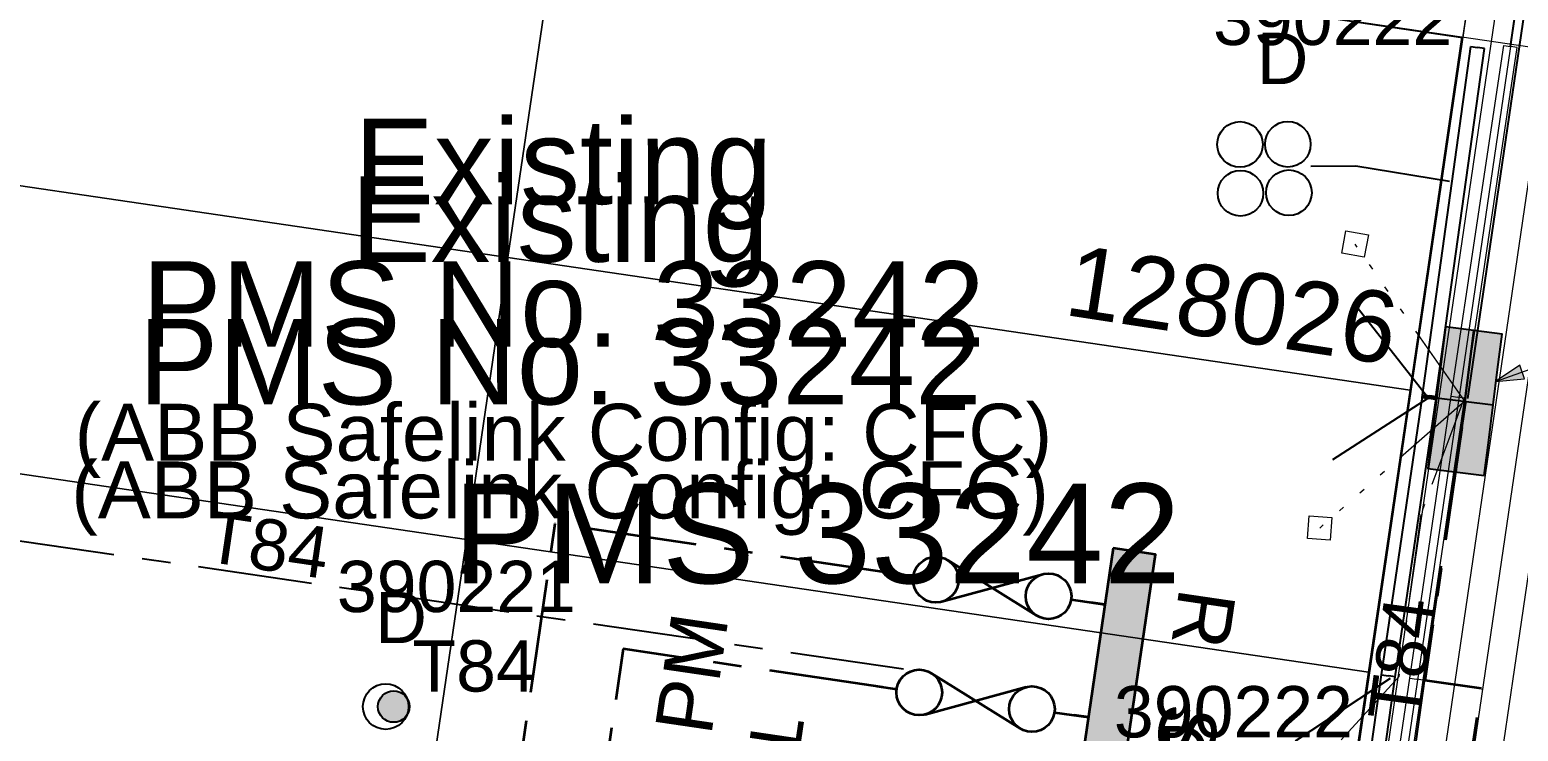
# Model space of a CAD drawing. Header units: metres. Extents: x 302924 to 304532, y 6268290 to 6269135.
# Drawn here: x 303945.7 to 303997.9, y 6268613.6 to 6268638.2 of the extents above; entities that cross this region are included whole.
import ezdxf
from ezdxf.enums import TextEntityAlignment as Align

# ---------------------------------------------------------------- set-up
doc = ezdxf.new("R2010")
doc.units = ezdxf.units.M
for name, pattern in [('Cable Exist UG', [7, 4, -1, 1, -1]), ('IE Trench LV', [6, 4, -2]), ('PHANTOMX2', [6.6, 3, -0.75, 0.2, -0.75, 0.2, -0.75, 0.2, -0.75])]:
    doc.linetypes.add(name, pattern=pattern)
doc.layers.get('0').update_dxf_attribs({"color": 6})
for name, color, linetype, lineweight in [('_User Miscellaneous1', 30, 'Continuous', 13), ('_User Miscellaneous3', 51, 'Continuous', 13), ('_User Miscellaneous5', 121, 'Continuous', 13), ('_User_HV_Exist', 1, 'Continuous', 35), ('_User_LV_Exist', 5, 'Continuous', 35), ('Cadastre Developer_SP_NEW', 92, 'Continuous', 15), ('Cadastre Roads_SP_EXT', 218, 'Continuous', 15), ('Mains_LV_EXT', 163, 'Continuous', 25), ('Services_SP_EXT', 42, 'PHANTOMX2', 20)]:
    doc.layers.add(name, color=color, linetype=linetype, lineweight=lineweight)
doc.layers.add('_User Miscellaneous10', color=252, linetype='Continuous', lineweight=13, plot=False, transparency=0.75)
doc.layers.add('_User Miscellaneous8', color=181, linetype='Continuous', lineweight=13, transparency=0.5)
for name, color, linetype in [('Duct_SP_EXT', 30, 'Continuous'), ('Mains_LV_New_T84', 2, 'Cable x'), ('Notes_HV_MISC', 1, 'Continuous'), ('SupportsUG_SP_LV_EXT', 7, 'Continuous'), ('Trench_SP_EXT', 7, 'Continuous'), ('Trench_SP_NEW', 2, 'Continuous')]:
    doc.layers.add(name, color=color, linetype=linetype)
doc.styles.add('ARIAL', font='arial.ttf', dxfattribs={"height": 2})
doc.styles.add('iecARIAL', font='arial.ttf', dxfattribs={"height": 2})
doc.styles.add('ieISOCP', font='arial.ttf', dxfattribs={"height": 1.5})
doc.styles.get("Standard").update_dxf_attribs({"font": 'arial.ttf'})
doc.linetypes.add('Cable x', pattern='A,4.5,-0.01,["X",Standard,S=1.25,R=0,X=0,Y=-0.65],-1.2', length=5.71)

# ---------------------------------------------------------------- blocks, each defined once
blk = doc.blocks.new('PILLAR_EXT')
blk.add_hatch(color=256).paths.add_polyline_path([(-2.5, 1), (-2.5, -1), (2.5, -1), (2.5, 1)])
for p, q in [((0, 1), (0, -1)), ((-2.5, 0), (2.5, 0))]:
    blk.add_line(p, q)
at = {"ltscale": 10}
blk.add_line((2.5, 0), (-2.5, 0), dxfattribs=at)
blk.add_lwpolyline([(-2.5, -1), (-1.25, -1), (1.25, -1), (2.5, -1), (2.5, 1), (-2.5, 1)], close=True)
at = {"width": 0.9, "flags": 8}
blk.add_attdef('ASSET_NUM', text='', height=2, rotation=90, dxfattribs=at).set_placement((-2, 4), align=Align.MIDDLE_LEFT)
for tag, p, flags in [('OWNED_BY', (0, -0.2), 9), ('STATE', (0, -0.4), 9), ('SUPPORT_TYPE', (0, -0.6), 9), ('USAGE', (0, -0.8), 9), ('LEGEND', (0, -1), 9), ('LOCATION', (0, -1.2), 9), ('NOTES', (0, -1.4), 9), ('PARENT', (0, -1.6), 9), ('STREETNAME', (0, -1.8), 9), ('SUBURB', (0, -2), 1)]:
    blk.add_attdef(tag, p, '', height=0.2, dxfattribs=dict(flags=flags))
blk = doc.blocks.new('DUCT_EXT')
blk.add_circle((0, 0.8), 0.8)
at = {"flags": 1}
blk.add_attdef('Z', (0, 0), '', height=0.2, dxfattribs=at)
at = {"flags": 9}
for tag, p in [('DUCT_CODE', (0, 0)), ('XSECT_TYPE', (0, -0.2)), ('STATE', (0, -0.6)), ('FB_REFERENCE', (0, -0.4)), ('NOTES', (0, -0.8))]:
    blk.add_attdef(tag, text='', height=0.2, dxfattribs=at).set_placement(p, align=Align.MIDDLE_LEFT)
blk = doc.blocks.new('CCP_EXT')
at = {"flags": 9}
for tag, p in [('OWNED_BY', (0, -1)), ('USAGE', (0, -1.2)), ('LEGEND', (0, -1.4)), ('LIFE_SUPPORT', (0, -1.6)), ('STATE', (0, -1.8)), ('NOTES', (0, -2))]:
    blk.add_attdef(tag, text='', height=0.2, dxfattribs=at).set_placement(p, align=Align.MIDDLE_LEFT)
at = {"transparency": 33554687}
blk.add_wipeout([(0, 0.566), (0.566, 0), (0, -0.566), (-0.566, 0)], dxfattribs=at)
blk.add_lwpolyline([(-0.566, 0), (0, 0.566), (0.566, 0), (0, -0.566), (-0.566, 0)])
at = {"flags": 1}
blk.add_attdef('Z', (0, 0), '', height=0.2, dxfattribs=at)
at = {"flags": 9}
for tag, p in [('CCP_TYPE', (0, 0)), ('OPERATING_VOLTAGE', (0, -0.6)), ('CONSTRUCTED_VOLTAGE', (0, -0.2)), ('NO_PHASES', (0, -0.4)), ('ORIENTATION', (0, -0.8))]:
    blk.add_attdef(tag, text='', height=0.2, dxfattribs=at).set_placement(p, align=Align.MIDDLE_LEFT)
blk = doc.blocks.new('CABLE_LARGE_EXT')
h = blk.add_hatch(color=256)
edge = h.paths.add_edge_path()
edge.add_arc((0, 0.55), 0.55, 0, 360)
blk.add_circle((0, 0.55), 0.55)
at = {"flags": 1}
blk.add_attdef('Z', (0, 0), '', height=0.2, dxfattribs=at)
at = {"flags": 9}
for tag, p in [('COND_CODE', (0, 0)), ('XSECT_SIZE', (0, -0.6)), ('STATE', (0, -0.4)), ('FB_REFERENCE', (0, -0.2)), ('NOTES', (0, -0.8))]:
    blk.add_attdef(tag, text='', height=0.2, dxfattribs=at).set_placement(p, align=Align.MIDDLE_LEFT)
blk = doc.blocks.new('*U408')
h = blk.add_hatch(color=256)
h.dxf.hatch_style = 1
h.paths.add_polyline_path([(-2.74, -1.247), (-2.909, -0.776), (-3.766, -1.349)])
blk.add_line((-3.766, -1.349), (-1.648, -0.59))
at = {"flags": 128}
blk.add_lwpolyline([(-2.74, -1.247), (-2.909, -0.776), (-3.766, -1.349), (-2.74, -1.247)], dxfattribs=at)
blk.add_circle((0, 0), 1.7)
at = {"width": 0.9}
blk.add_attdef('CODE', text='', height=1.8, dxfattribs=at).set_placement((0, 0), align=Align.MIDDLE_CENTER)
at = {"flags": 1}
blk.add_attdef('Z', (0, 0), '', height=0.2, dxfattribs=at)
blk = doc.blocks.new('*U519')
at = {"layer": '_User_LV_Exist'}
blk.add_line((7.5, 0), (6.8, 0), dxfattribs=at)
at = {"layer": '_User_LV_Exist', "flags": 128}
for points in [[(5.68, -0.733), (2.317, 0.735)], [(5.68, 0.733), (2.317, -0.735)]]:
    blk.add_lwpolyline(points, dxfattribs=at)
at = {"layer": '_User_LV_Exist'}
blk.add_lwpolyline([(1.2, 0), (0, 0)], dxfattribs=at)
for centre in [(2, 0), (6, 0)]:
    blk.add_circle(centre, 0.8, dxfattribs=at)
blk = doc.blocks.new('*U367')
at = {"layer": '_User_LV_Exist'}
for p, q in [((2.775, 0.1), (5.225, 0.1)), ((2.8, 0.05), (5.2, 0.05)), ((2.8, 0), (5.2, 0)), ((7.5, 0), (6.8, 0)), ((7.5, 0), (9.5, 0)), ((8.5, 0.5), (9.5, 0)), ((9.5, 0), (8.5, -0.5)), ((2.775, -0.1), (5.225, -0.1)), ((2.8, -0.05), (5.2, -0.05))]:
    blk.add_line(p, q, dxfattribs=at)
blk.add_lwpolyline([(1.2, 0), (0, 0)], dxfattribs=at)
for centre in [(2, 0), (6, 0)]:
    blk.add_circle(centre, 0.8, dxfattribs=at)
at = {"layer": '_User_LV_Exist', "insert": (10.75, 0), "char_height": 1.8, "attachment_point": 5, "rotation": 90}
blk.add_mtext('TRF', dxfattribs=at)
blk = doc.blocks.new('*U518')
at = {"layer": '_User_LV_Exist', "transparency": 33554687}
h = blk.add_hatch(color=256, dxfattribs=at)
h.dxf.hatch_style = 1
h.paths.add_polyline_path([(-20, 0), (-20, -1.5), (0, -1.5), (0, 0)])
for p, q in [((-18, 0), (-18, 0.5)), ((-14, 0), (-14, 0.5)), ((-10, 0), (-10, 0.5)), ((-6, 0), (-6, 0.5)), ((-2, 0), (-2, 0.5))]:
    blk.add_line(p, q, dxfattribs=at)
blk.add_lwpolyline([(0, 0), (-20, 0), (-20, -1.5), (0, -1.5)], close=True, dxfattribs=at)
at = {"layer": '_User_LV_Exist', "transparency": 33554687, "rotation": 90}
for name, p in [('*U367', (-10, 0)), ('*U519', (-18, 0)), ('*U519', (-14, 0)), ('*U519', (-6, 0)), ('*U519', (-2, 0))]:
    blk.add_blockref(name, p, dxfattribs=at)
at = {"layer": '_User_LV_Exist', "transparency": 33554687, "char_height": 2, "attachment_point": 5, "rotation": 180, "style": 'ARIAL'}
for s, insert in [('V', (-18, -3.5)), ('U', (-14, -3.5)), ('T', (-10, -3.5)), ('S', (-6, -3.5)), ('R', (-2, -3.5))]:
    blk.add_mtext(s, dxfattribs=dict(at, insert=insert))

msp = doc.modelspace()

# ---------------------------------------------------------------- linework, layer by layer
at = {"layer": '_User Miscellaneous1', "transparency": 33554687}
for p, q in [((303995.5859, 6268625.3081), (303997.4297, 6268637.6119)), ((303996.0606, 6268625.237), (303997.9044, 6268637.5408)), ((303997.4297, 6268637.6119), (303997.667, 6268637.5763)), ((303997.9044, 6268637.5408), (303997.667, 6268637.5763)), ((303994.1323, 6268615.4166), (303995.5858, 6268625.3075)), ((303994.6072, 6268615.3468), (303996.0607, 6268625.2377)), ((303995.5858, 6268625.3075), (303995.5858, 6268625.3075)), ((303995.5858, 6268625.3075), (303995.8232, 6268625.2726)), ((303995.5858, 6268625.3075), (303995.8232, 6268625.2726)), ((303995.5859, 6268625.3081), (303995.8232, 6268625.2726)), ((303996.0607, 6268625.2377), (303995.8232, 6268625.2726)), ((303996.0607, 6268625.2377), (303995.8232, 6268625.2726)), ((303996.0606, 6268625.237), (303995.8232, 6268625.2726)), ((303996.0607, 6268625.2377), (303996.0607, 6268625.2377)), ((303992.0325, 6268601.1261), (303994.1323, 6268615.4166)), ((303992.5074, 6268601.0564), (303994.6072, 6268615.3468)), ((303994.1323, 6268615.4166), (303994.1323, 6268615.4166)), ((303994.1323, 6268615.4166), (303994.3698, 6268615.3817)), ((303994.1323, 6268615.4166), (303994.3698, 6268615.3817)), ((303994.6072, 6268615.3468), (303994.3698, 6268615.3817)), ((303994.6072, 6268615.3468), (303994.3698, 6268615.3817)), ((303994.6072, 6268615.3468), (303994.6072, 6268615.3468))]:
    msp.add_line(p, q, dxfattribs=at)
at = {"layer": '_User Miscellaneous5', "linetype": 'Continuous', "transparency": 33554597}
for points in [[(303964.2981, 6268642.553), (303932.6351, 6268647.2049), (303930.8166, 6268634.8274), (303962.4796, 6268630.1755), (303964.2981, 6268642.553)], [(303995.9603, 6268637.901), (303964.2981, 6268642.553), (303962.4796, 6268630.1755), (303994.1417, 6268625.5225), (303995.9603, 6268637.901)], [(303962.4796, 6268630.1755), (303930.8166, 6268634.8274), (303929.3636, 6268624.9327), (303961.0257, 6268620.2808), (303962.4796, 6268630.1755)], [(303994.1417, 6268625.5225), (303962.4796, 6268630.1755), (303961.0257, 6268620.2808), (303992.6879, 6268615.6289), (303994.1417, 6268625.5225)], [(303961.0257, 6268620.2808), (303929.3636, 6268624.9327), (303927.3275, 6268611.0808), (303958.9905, 6268606.429), (303961.0257, 6268620.2808)], [(303992.6879, 6268615.6289), (303961.0257, 6268620.2808), (303958.9905, 6268606.429), (303990.6526, 6268601.7759), (303992.6879, 6268615.6289)]]:
    msp.add_lwpolyline(points, close=True, dxfattribs=at)
at = {"layer": '_User_LV_Exist', "color": 3, "linetype": 'Cable Exist UG', "transparency": 33554687, "flags": 128}
for points in [[(303995.6176, 6268608.107), (303996.6453, 6268615.0473), (303994.6664, 6268615.3365), (303994.6664, 6268615.3365), (303994.6664, 6268615.3365), (303996.1085, 6268625.1405)], [(303976.0137, 6268619.0884), (303964.127, 6268620.8352), (303962.0617, 6268606.5844), (303931.351, 6268611.0066), (303928.4083, 6268617.7572), (303926.274, 6268618.1449), (303926.0793, 6268616.7183)], [(303975.6299, 6268615.1018), (303966.5277, 6268616.4394), (303963.7652, 6268597.6414), (303991.4727, 6268593.5695), (303991.4727, 6268593.5695), (303991.5216, 6268593.0029)]]:
    msp.add_lwpolyline(points, dxfattribs=at)
at = {"layer": 'Cadastre Developer_SP_NEW', "transparency": 33554687}
msp.add_lwpolyline([(303997.4817, 6268647.8107), (303965.7915, 6268652.4523), (303964.2981, 6268642.553), (303964.2981, 6268642.553), (303995.9935, 6268637.8798)], close=True, dxfattribs=at)
at = {"layer": 'Duct_SP_EXT'}
for p, q in [((303994.562, 6268625.2599), (303996.2745, 6268637.5802)), ((303995.0375, 6268625.1939), (303996.7499, 6268637.5141)), ((303996.2745, 6268637.5802), (303996.5122, 6268637.5472)), ((303996.7499, 6268637.5141), (303996.5122, 6268637.5472)), ((303993.1426, 6268615.5277), (303994.5843, 6268625.2921)), ((303993.6177, 6268615.4593), (303995.0594, 6268625.2237)), ((303994.562, 6268625.2599), (303994.7997, 6268625.2269)), ((303994.5843, 6268625.2921), (303994.5928, 6268625.3525)), ((303994.5843, 6268625.2921), (303994.8219, 6268625.2579)), ((303994.5928, 6268625.3525), (303994.8305, 6268625.3191)), ((303995.0375, 6268625.1939), (303994.7997, 6268625.2269)), ((303995.0594, 6268625.2237), (303994.8219, 6268625.2579)), ((303995.0681, 6268625.2857), (303994.8305, 6268625.3191)), ((303995.0594, 6268625.2237), (303995.0681, 6268625.2857)), ((303991.1703, 6268601.4918), (303993.1426, 6268615.5277)), ((303991.6455, 6268601.4241), (303993.6177, 6268615.4593)), ((303993.1426, 6268615.5277), (303993.3801, 6268615.4935)), ((303993.6177, 6268615.4593), (303993.3801, 6268615.4935))]:
    msp.add_line(p, q, dxfattribs=at)
msp.add_lwpolyline([(303990.6637, 6268633.38), (303992.2418, 6268633.3911), (303995.527, 6268632.8559)], dxfattribs=at)
at = {"layer": 'Mains_LV_EXT', "linetype": 'Cable Exist UG'}
msp.add_lwpolyline([(303976.3649, 6268615.7245), (303976.3649, 6268615.7245), (303976.3649, 6268615.7245), (303976.3649, 6268615.7245), (303976.3649, 6268615.7245), (303927.1502, 6268622.8669), (303925.9314, 6268615.1591)], dxfattribs=at)
at = {"layer": 'Mains_LV_New_T84', "color": 211, "linetype": 'Cable x', "flags": 128}
msp.add_lwpolyline([(304000.8834, 6268657.4081), (303996.1538, 6268625.2253)], dxfattribs=at)
at = {"layer": 'Trench_SP_EXT', "linetype": 'Cable Exist UG'}
for points in [[(303994.7519, 6268625.2747), (303992.0621, 6268628.7001)], [(303994.7826, 6268625.2439), (303990.9596, 6268622.7723)], [(303993.4489, 6268615.405), (303989.8313, 6268613.0223)]]:
    msp.add_lwpolyline(points, dxfattribs=at)
at = {"layer": 'Trench_SP_NEW', "linetype": 'IE Trench LV', "flags": 128}
msp.add_lwpolyline([(303997.667, 6268637.5763), (304000.5866, 6268657.4522), (304001.3189, 6268662.4405), (304001.8135, 6268662.3679), (304001.3189, 6268662.4405), (304005.3069, 6268689.607)], dxfattribs=at)

# ---------------------------------------------------------------- block references
at = {"layer": '_User Miscellaneous3', "color": 40}
msp.add_blockref('*U408', (304000.9014, 6268627.1678), dxfattribs=at).add_auto_attribs({'CODE': 'E3'})
at = {"layer": '_User_LV_Exist', "transparency": 33554687, "rotation": 81.63973283038517}
msp.add_blockref('*U518', (303983.7248, 6268619.9766), dxfattribs=at)
at = {"layer": 'Duct_SP_EXT'}
for p, rotation in [((303988.1729, 6268633.3429), 359.9395987049994), ((303989.8508, 6268633.3473), 359.9395987049994), ((303988.1905, 6268631.6282), 0.03922289797733924), ((303989.8898, 6268631.6491), 0.03922289797733924), ((303958.9916, 6268614.4166), 90.09962442912095)]:
    msp.add_blockref('DUCT_EXT', p, dxfattribs=dict(at, rotation=rotation))
msp.add_blockref('CABLE_LARGE_EXT', (303958.4713, 6268613.8646), dxfattribs=at)
at = {"layer": 'SupportsUG_SP_LV_EXT'}
ref = msp.add_blockref('PILLAR_EXT', (303996.0664, 6268625.131), dxfattribs=dict(at, rotation=82.8174271772571))
ref.add_attrib('ASSET_NUM', '128026', dxfattribs={"height": 2.5, "rotation": 351.26382, "style": 'iecARIAL'}).set_placement((303993.6593, 6268627.6352), align=Align.MIDDLE_RIGHT)

# ---------------------------------------------------------------- texts
at = {"layer": '_User Miscellaneous8', "color": 163, "ltscale": 0.5, "transparency": 33554687, "insert": (303960.5552, 6268622.2441), "char_height": 3.5, "width": 28.384733, "attachment_point": 1, "style": 'ieISOCP'}
msp.add_mtext('PMS 33242', dxfattribs=at)
at = {"layer": '_User_HV_Exist', "insert": (303968.9284, 6268615.5813), "char_height": 2, "attachment_point": 5, "rotation": 81.63973, "style": 'ieISOCP'}
msp.add_mtext_dynamic_manual_height_columns('PM', width=5.25, gutter_width=12.5, heights=[0], dxfattribs=at)
at = {"layer": '_User_LV_Exist', "transparency": 33554687, "insert": (303964.4274, 6268628.7412), "char_height": 2.5, "width": 40.202239, "attachment_point": 5}
msp.add_mtext('{\\H1.2x;Existing \\PPMS No. 33242\\P\\H0.66667x;(ABB Safelink Config: CFC)}', dxfattribs=at)
at = {"layer": 'Duct_SP_EXT'}
for s, p in [('390222', (303987.229, 6268637.6317)), ('D', (303988.7571, 6268636.2593)), ('390221', (303956.4781, 6268617.7329)), ('D', (303957.8242, 6268616.6428)), ('T84', (303959.127, 6268614.9436)), ('390222', (303983.7477, 6268613.3359)), ('D', (303985.277, 6268611.9298))]:
    msp.add_text(s, height=1.8, dxfattribs=at).set_placement(p)
at = {"layer": 'Mains_LV_EXT'}
for rotation, p in [(351.64396, (303951.7647, 6268619.5243)), (82.09298, (303994.4419, 6268613.8153))]:
    msp.add_text('T84', height=1.8, rotation=rotation, dxfattribs=at).set_placement(p)
at = {"layer": 'Notes_HV_MISC', "insert": (303964.3105, 6268626.7184), "char_height": 2.5, "width": 40.202239, "attachment_point": 5}
msp.add_mtext('{\\H1.2x;Existing \\PPMS No. 33242\\P\\H0.66667x;(ABB Safelink Config: CFC)}', dxfattribs=at)

# ---------------------------------------------------------------- next in the draw order: block references
at = {"layer": 'Services_SP_EXT'}
for p, rotation in [((303992.2132, 6268630.6456), 304.8174271137725), ((303990.9731, 6268620.6828), 40.81742739680934)]:
    msp.add_blockref('CCP_EXT', p, dxfattribs=dict(at, rotation=rotation))

# ---------------------------------------------------------------- next in the draw order: linework, layer by layer
at = {"layer": '_User Miscellaneous10', "transparency": 33554523, "flags": 128}
for points in [[(304014.6044, 6268764.6497), (303986.5941, 6268573.8549)], [(304015.5938, 6268764.5044), (303987.6008, 6268573.827)], [(304017.5726, 6268764.2139), (303989.614, 6268573.7712)], [(304018.562, 6268764.0687), (303990.6206, 6268573.7433)], [(304019.5514, 6268763.9234), (303991.6273, 6268573.7155)]]:
    msp.add_lwpolyline(points, dxfattribs=at)
at = {"layer": '_User Miscellaneous10', "color": 4, "transparency": 33554523, "flags": 128}
msp.add_lwpolyline([(304016.2864, 6268764.4028), (303988.2761, 6268573.608)], dxfattribs=at)
at = {"layer": 'Cadastre Roads_SP_EXT', "linetype": 'Continuous'}
msp.add_lwpolyline([(303997.1272, 6268535.7747), (303997.7603, 6268540.0841), (303999.2142, 6268549.9788), (304000.6681, 6268559.8724), (304002.4852, 6268572.2409), (304004.3024, 6268584.6085), (304006.4827, 6268599.45), (304007.9367, 6268609.3445), (304009.972, 6268623.1964), (304011.7914, 6268635.5749), (303995.9603, 6268637.901), (303994.1418, 6268625.5225), (303992.6878, 6268615.6289), (303990.6526, 6268601.7759), (303988.8355, 6268589.4084), (303986.6542, 6268574.567), (303984.8372, 6268562.1994), (303983.3833, 6268552.3047), (303981.9294, 6268542.4111), (303981.2963, 6268538.1017), (303978.2944, 6268517.674), (303994.1261, 6268515.348), (303997.1272, 6268535.7747)], close=True, dxfattribs=at)
at = {"layer": 'Mains_LV_EXT', "linetype": 'Cable Exist UG'}
msp.add_lwpolyline([(303990.7591, 6268588.542), (303992.0061, 6268596.9497), (303992.0061, 6268596.9497), (303993.2323, 6268605.2613), (303993.2323, 6268605.2613), (303994.6644, 6268615.3895), (303996.1085, 6268625.1405)], dxfattribs=at)
at = {"layer": 'Services_SP_EXT'}
for points in [[(303996.0664, 6268625.1311), (303992.2132, 6268630.6456)], [(303995.9624, 6268625.0144), (303994.5173, 6268621.1557), (303994.5173, 6268621.1557), (303993.7474, 6268615.4634), (303989.6502, 6268610.9836)], [(303996.0664, 6268625.1311), (303990.9731, 6268620.6828)]]:
    msp.add_lwpolyline(points, dxfattribs=at)

doc.saveas('drawing.dxf')
